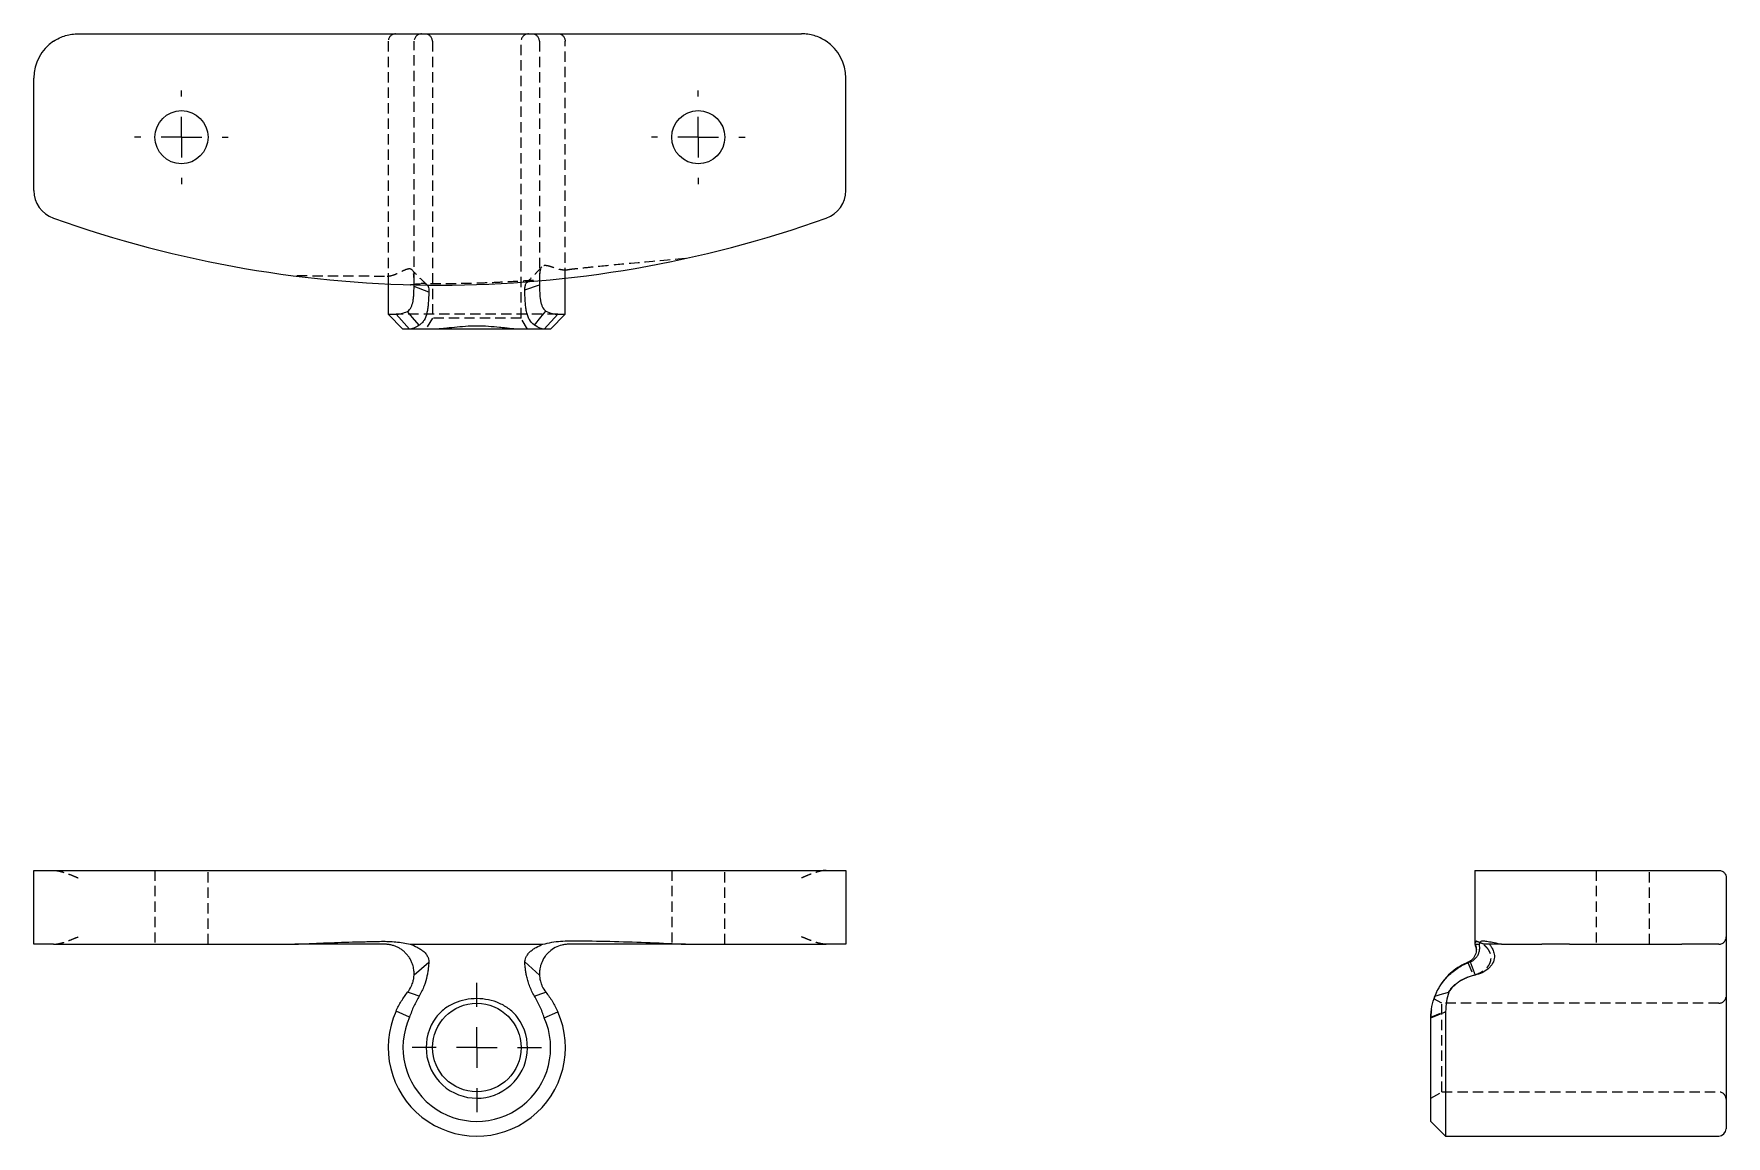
# Model space of a CAD drawing. Header units: millimetres. Extents: x 33 to 241, y 41 to 176.
import ezdxf

# ---------------------------------------------------------------- set-up
doc = ezdxf.new("R2010")
doc.units = ezdxf.units.MM
doc.linetypes.add('HIDDEN', pattern=[1.905, 1.27, -0.635])
doc.layers.add('10', color=7, linetype='Continuous')

# ---------------------------------------------------------------- blocks, each defined once
blk = doc.blocks.new('SW_CENTERMARKSYMBOL_0')
at = {"layer": '10', "color": 0}
for p, q in [((0, 5), (0, 7.95)), ((0, 0), (0, 2.5)), ((-5, 0), (-7.95, 0)), ((0, 0), (-2.5, 0)), ((0, 0), (0, -2.5)), ((0, 0), (2.5, 0)), ((5, 0), (7.95, 0)), ((0, -5), (0, -7.95))]:
    blk.add_line(p, q, dxfattribs=at)
blk = doc.blocks.new('SW_CENTERMARKSYMBOL_1')
at = {"layer": '10', "color": 0}
for p, q in [((0, 5), (0, 5.77)), ((0, 0), (0, 2.5)), ((-5, 0), (-5.77, 0)), ((0, 0), (-2.5, 0)), ((0, 0), (0, -2.5)), ((0, 0), (2.5, 0)), ((5, 0), (5.77, 0)), ((0, -5), (0, -5.77))]:
    blk.add_line(p, q, dxfattribs=at)
blk = doc.blocks.new('SW_CENTERMARKSYMBOL_2')
at = {"layer": '10', "color": 0}
for p, q in [((0, 5), (0, 5.77)), ((0, 0), (0, 2.5)), ((-5, 0), (-5.77, 0)), ((0, 0), (-2.5, 0)), ((0, 0), (0, -2.5)), ((0, 0), (2.5, 0)), ((5, 0), (5.77, 0)), ((0, -5), (0, -5.77))]:
    blk.add_line(p, q, dxfattribs=at)

msp = doc.modelspace()

# ---------------------------------------------------------------- linework, layer by layer
at = {"color": 7, "linetype": 'Continuous', "lineweight": 25}
for p, q in [((38.45, 176.4), (127.55, 176.4)), ((33, 157.12), (33, 170.95)), ((133, 157.12), (133, 170.95)), ((98.45, 141.86), (98.45, 146.3)), ((76.64, 145.6), (76.64, 141.86)), ((79.82, 145.28), (79.82, 145.56)), ((81.64, 144.6), (79.82, 145.28)), ((93.47, 144.88), (95.27, 145.49)), ((76.64, 141.86), (78.45, 140.04)), ((76.64, 141.86), (77.6, 141.86)), ((79.26, 140.04), (77.6, 141.86)), ((95.86, 140.04), (97.52, 141.86)), ((96.64, 140.04), (98.45, 141.86)), ((97.52, 141.86), (98.45, 141.86)), ((79.26, 140.04), (78.45, 140.04)), ((92.55, 140.04), (82.61, 140.04)), ((96.64, 140.04), (95.86, 140.04)), ((33, 64.27), (33, 73.36)), ((33, 73.36), (35.41, 73.36)), ((35.41, 73.36), (130.59, 73.36)), ((130.59, 73.36), (133, 73.36)), ((133, 73.36), (133, 64.27)), ((210.45, 73.36), (210.45, 64.27)), ((210.45, 73.36), (218.7, 73.36)), ((218.7, 73.36), (222.12, 73.36)), ((222.12, 73.36), (235.95, 73.36)), ((235.95, 73.36), (240.49, 73.36)), ((241.4, 72.45), (241.4, 65.18)), ((241.4, 65.18), (241.4, 57.8)), ((35.41, 64.27), (33, 64.27)), ((35.41, 64.27), (65.13, 64.27)), ((113.26, 64.27), (130.59, 64.27)), ((133, 64.27), (130.59, 64.27)), ((213.73, 64.27), (218.7, 64.27)), ((222.12, 64.27), (218.7, 64.27)), ((222.12, 64.27), (235.95, 64.27)), ((240.49, 64.27), (235.95, 64.27)), ((81.64, 62.04), (79.82, 60.45)), ((93.47, 62.1), (95.27, 60.47)), ((209.88, 62.1), (210.49, 60.47)), ((205.51, 57.87), (205.36, 57.43)), ((241.4, 57.8), (241.4, 41.55)), ((79.26, 55.29), (77.6, 56.04)), ((95.86, 55.22), (97.52, 55.96)), ((205.04, 55.22), (206.86, 55.96)), ((205.04, 42.45), (205.04, 55.22)), ((205.1, 56.21), (205.09, 56.08)), ((206.86, 55.96), (206.86, 40.64)), ((205.04, 42.45), (206.86, 40.64)), ((206.86, 40.64), (240.49, 40.64))]:
    msp.add_line(p, q, dxfattribs=at)
at = {"color": 7, "linetype": 'HIDDEN', "lineweight": 18}
for p, q in [((76.64, 175.49), (76.64, 145.6)), ((79.83, 145.82), (79.83, 175.49)), ((82.09, 175.49), (82.09, 141.4)), ((93, 141.4), (93, 175.49)), ((95.26, 175.49), (95.26, 146.04)), ((98.45, 146.3), (98.45, 175.49)), ((97.52, 141.86), (77.6, 141.86)), ((82.09, 141.4), (81.3, 140.04)), ((93, 141.4), (82.09, 141.4)), ((93.79, 140.04), (93, 141.4)), ((47.91, 73.36), (47.91, 64.27)), ((54.45, 64.27), (54.45, 73.36)), ((111.55, 73.36), (111.55, 64.27)), ((118.09, 64.27), (118.09, 73.36)), ((225.4, 73.36), (225.4, 64.27)), ((231.95, 64.27), (231.95, 73.36)), ((212.3, 64.27), (211.52, 64.27)), ((209.6, 62.04), (210.28, 60.45)), ((206.4, 57), (205.41, 57.57)), ((206.4, 46.09), (206.4, 57)), ((240.49, 57), (206.4, 57)), ((205.04, 55.29), (206.86, 56.04)), ((206.86, 55.96), (206.86, 56.04)), ((205.04, 45.3), (206.4, 46.09)), ((206.4, 46.09), (240.49, 46.09))]:
    msp.add_line(p, q, dxfattribs=at)
at = {"color": 7, "linetype": 'Continuous', "lineweight": 25, "flags": 128}
for points in [[(80.45, 140.51), (79.65, 141.46), (79.03, 142.21)], [(94.65, 140.54), (95.44, 141.49), (96.06, 142.23)], [(79.35, 64.27), (79.8, 64.27), (80.26, 64.27), (80.72, 64.27), (81.17, 64.27), (81.63, 64.27), (82.09, 64.27), (82.54, 64.27), (83, 64.27)], [(80.45, 57.87), (79.65, 58.15), (79.03, 58.36)], [(94.65, 57.89), (95.44, 58.16), (96.06, 58.36)], [(205.54, 57.89), (206.49, 58.16), (207.23, 58.36)]]:
    msp.add_lwpolyline(points, dxfattribs=at)
at = {"color": 7, "linetype": 'HIDDEN', "lineweight": 18, "flags": 128}
msp.add_lwpolyline([(210.5, 64.27), (210.49, 64.27), (210.48, 64.27), (210.47, 64.27), (210.46, 64.27), (210.46, 64.27), (210.46, 64.27), (210.45, 64.27), (210.45, 64.27)], dxfattribs=at)
at = {"color": 7, "linetype": 'Continuous', "lineweight": 25}
for centre, radius in [((51.18, 163.67), 3.27), ((114.82, 163.67), 3.27), ((87.55, 51.55), 5.45)]:
    msp.add_circle(centre, radius, dxfattribs=at)
for centre, radius, start, end in [((38.45, 170.95), 5.45, 123.5573, 180), ((127.55, 170.95), 5.45, 0, 56.4427), ((36.64, 157.12), 3.64, 180, 250.345), ((129.36, 157.12), 3.64, 289.655, 0), ((83, 286.93), 141.48, 250.345, 289.655), ((87.55, 51.55), 10.91, 155.6873, 23.8495), ((87.55, 51.55), 9.09, 155.6873, 23.8495), ((87.55, 51.55), 6.24, 143.0679, 36.4068), ((240.49, 41.55), 0.909, 270, 0)]:
    msp.add_arc(centre, radius, start, end, dxfattribs=at)
at = {"color": 7, "linetype": 'HIDDEN', "lineweight": 18}
for centre, start, end in [((77.55, 175.49), 90, 180), ((80.74, 175.49), 90, 180), ((81.18, 175.49), 0, 90), ((93.91, 175.49), 90, 180), ((94.35, 175.49), 0, 90), ((97.55, 175.49), 0, 90), ((240.49, 57.91), 270, 0), ((240.49, 45.18), 0, 90)]:
    msp.add_arc(centre, 0.909, start, end, dxfattribs=at)
at = {"color": 7, "linetype": 'Continuous', "lineweight": 25}
for points, knots in [([(35.44, 175.49), (35.67, 175.65), (35.91, 175.78), (36.41, 176.01), (36.66, 176.11), (37.17, 176.25), (37.42, 176.31), (37.94, 176.38), (38.2, 176.4), (38.45, 176.4)], [0, 0, 0, 0, 0.25, 0.25, 0.5, 0.5, 0.75, 0.75, 1, 1, 1, 1]), ([(130.56, 175.49), (130.33, 175.65), (130.09, 175.78), (129.59, 176.01), (129.34, 176.11), (128.83, 176.25), (128.58, 176.31), (128.06, 176.38), (127.8, 176.4), (127.55, 176.4)], [0, 0, 0, 0, 0.25, 0.25, 0.5, 0.5, 0.75, 0.75, 1, 1, 1, 1]), ([(93.47, 144.88), (93.47, 145.04), (93.49, 145.36), (93.61, 145.7), (93.78, 145.87), (93.92, 145.91), (93.95, 145.92)], [0, 0, 0, 0, 0.31898, 0.6392061, 0.9294459, 1, 1, 1, 1]), ([(79.03, 142.21), (79.22, 142.35), (79.36, 142.52), (79.58, 142.96), (79.65, 143.21), (79.72, 143.62), (79.74, 143.76), (79.77, 144.05), (79.78, 144.2), (79.81, 144.65), (79.82, 144.96), (79.82, 145.28)], [0, 0, 0, 0, 0.25, 0.25, 0.5, 0.5, 0.625, 0.625, 0.75, 0.75, 1, 1, 1, 1]), ([(81.64, 144.6), (81.63, 144.11), (81.61, 143.66), (81.56, 143.02), (81.54, 142.82), (81.49, 142.42), (81.45, 142.24), (81.33, 141.71), (81.22, 141.41), (80.98, 141.01), (80.89, 140.89), (80.69, 140.68), (80.57, 140.59), (80.45, 140.51)], [0, 0, 0, 0, 0.25, 0.25, 0.375, 0.375, 0.5, 0.5, 0.75, 0.75, 0.875, 0.875, 1, 1, 1, 1]), ([(81.45, 145.44), (81.47, 145.43), (81.56, 145.37), (81.62, 145.16), (81.64, 144.87), (81.64, 144.67), (81.64, 144.6)], [0, 0, 0, 0, 0.0773144, 0.4478745, 0.7956577, 1, 1, 1, 1]), ([(94.65, 140.54), (94.39, 140.71), (94.18, 140.93), (93.95, 141.35), (93.88, 141.5), (93.76, 141.83), (93.71, 142.01), (93.63, 142.38), (93.6, 142.58), (93.55, 143), (93.53, 143.21), (93.5, 143.66), (93.49, 143.89), (93.47, 144.37), (93.47, 144.62), (93.47, 144.88)], [0, 0, 0, 0, 0.25, 0.25, 0.375, 0.375, 0.5, 0.5, 0.625, 0.625, 0.75, 0.75, 0.875, 0.875, 1, 1, 1, 1]), ([(95.27, 145.49), (95.27, 145.15), (95.28, 144.82), (95.31, 144.19), (95.34, 143.89), (95.41, 143.46), (95.44, 143.31), (95.51, 143.05), (95.56, 142.92), (95.72, 142.57), (95.86, 142.38), (96.06, 142.23)], [0, 0, 0, 0, 0.25, 0.25, 0.5, 0.5, 0.625, 0.625, 0.75, 0.75, 1, 1, 1, 1]), ([(77.6, 141.86), (77.79, 141.86), (78.01, 141.89), (78.49, 142.01), (78.75, 142.1), (79.03, 142.21)], [0, 0, 0, 0, 0.5, 0.5, 1, 1, 1, 1]), ([(96.06, 142.23), (96.35, 142.12), (96.62, 142.02), (97.11, 141.89), (97.33, 141.86), (97.52, 141.86)], [0, 0, 0, 0, 0.5, 0.5, 1, 1, 1, 1]), ([(80.45, 140.51), (80.21, 140.36), (79.99, 140.24), (79.59, 140.08), (79.42, 140.04), (79.26, 140.04)], [0, 0, 0, 0, 0.5, 0.5, 1, 1, 1, 1]), ([(92.57, 140.04), (92.28, 140.04), (91.95, 140.07), (91.38, 140.13), (91.18, 140.15), (90.77, 140.2), (90.56, 140.22), (89.91, 140.29), (89.45, 140.33), (88.52, 140.39), (88.05, 140.41), (87.09, 140.41), (86.62, 140.39), (85.69, 140.33), (85.23, 140.29), (84.36, 140.2), (83.95, 140.15), (83.38, 140.09), (83.2, 140.07), (82.86, 140.05), (82.7, 140.04), (82.56, 140.04)], [0, 0, 0, 0, 0.125, 0.125, 0.1875, 0.1875, 0.25, 0.25, 0.375, 0.375, 0.5, 0.5, 0.625, 0.625, 0.75, 0.75, 0.875, 0.875, 0.9375, 0.9375, 1, 1, 1, 1]), ([(95.86, 140.04), (95.7, 140.04), (95.52, 140.08), (95.12, 140.26), (94.89, 140.38), (94.65, 140.54)], [0, 0, 0, 0, 0.5, 0.5, 1, 1, 1, 1]), ([(240.49, 73.36), (240.65, 73.36), (240.78, 73.33), (241.01, 73.21), (241.11, 73.14), (241.25, 72.96), (241.31, 72.87), (241.38, 72.67), (241.4, 72.56), (241.4, 72.45)], [0, 0, 0, 0, 0.25, 0.25, 0.5, 0.5, 0.75, 0.75, 1, 1, 1, 1]), ([(65.13, 64.27), (67.49, 64.39), (69.86, 64.48), (72.83, 64.57), (73.43, 64.58), (74.32, 64.6), (74.61, 64.61), (75.21, 64.62), (75.51, 64.63), (76.4, 64.64), (76.99, 64.62), (78.17, 64.51), (78.76, 64.42), (79.35, 64.27)], [0, 0, 0, 0, 0.5, 0.5, 0.625, 0.625, 0.6875, 0.6875, 0.75, 0.75, 0.875, 0.875, 1, 1, 1, 1]), ([(95.69, 64.27), (96.05, 64.37), (96.41, 64.45), (97.14, 64.57), (97.5, 64.62), (98.24, 64.68), (98.6, 64.7), (99.34, 64.71), (99.71, 64.71), (101.55, 64.69), (103.03, 64.66), (107.44, 64.54), (110.36, 64.43), (113.26, 64.27)], [0, 0, 0, 0, 0.0625, 0.0625, 0.125, 0.125, 0.1875, 0.1875, 0.25, 0.25, 0.5, 0.5, 1, 1, 1, 1]), ([(211.02, 64.27), (211.06, 64.37), (211.09, 64.45), (211.16, 64.57), (211.2, 64.62), (211.28, 64.68), (211.32, 64.7), (211.4, 64.71), (211.44, 64.71), (211.67, 64.69), (211.87, 64.66), (212.55, 64.54), (213.09, 64.43), (213.73, 64.27)], [0, 0, 0, 0, 0.0625, 0.0625, 0.125, 0.125, 0.1875, 0.1875, 0.25, 0.25, 0.5, 0.5, 1, 1, 1, 1]), ([(240.49, 64.27), (240.65, 64.27), (240.78, 64.31), (241.01, 64.42), (241.11, 64.5), (241.25, 64.67), (241.31, 64.77), (241.38, 64.97), (241.4, 65.08), (241.4, 65.18)], [0, 0, 0, 0, 0.25, 0.25, 0.5, 0.5, 0.75, 0.75, 1, 1, 1, 1]), ([(76.19, 64.27), (76.13, 64.27), (76.02, 64.27), (75.84, 64.27), (75.67, 64.27), (75.44, 64.27), (75.16, 64.27), (74.71, 64.27), (74.13, 64.27), (72.75, 64.27), (69.74, 64.27), (66.98, 64.27), (65.13, 64.27)], [0, 0, 0, 0, 0.015273, 0.031271, 0.048911, 0.06252, 0.09278, 0.125019, 0.184669, 0.250017, 0.500011, 1, 1, 1, 1]), ([(79.82, 60.45), (79.83, 60.53), (79.83, 60.63), (79.82, 60.84), (79.82, 60.92), (79.8, 61.09), (79.79, 61.18), (79.75, 61.39), (79.73, 61.5), (79.66, 61.74), (79.62, 61.87), (79.51, 62.13), (79.45, 62.26), (79.31, 62.52), (79.22, 62.65), (79.05, 62.89), (78.95, 63), (78.76, 63.22), (78.65, 63.31), (78.44, 63.5), (78.33, 63.58), (78.1, 63.74), (77.98, 63.81), (77.74, 63.93), (77.61, 63.99), (77.35, 64.09), (77.21, 64.13), (76.93, 64.2), (76.79, 64.23), (76.49, 64.26), (76.34, 64.27), (76.19, 64.27)], [0, 0, 0, 0, 0.125, 0.125, 0.1875, 0.1875, 0.25, 0.25, 0.3125, 0.3125, 0.375, 0.375, 0.4375, 0.4375, 0.5, 0.5, 0.5625, 0.5625, 0.625, 0.625, 0.6875, 0.6875, 0.75, 0.75, 0.8125, 0.8125, 0.875, 0.875, 0.9375, 0.9375, 1, 1, 1, 1]), ([(79.35, 64.27), (79.65, 64.17), (79.94, 64.05), (80.36, 63.83), (80.5, 63.75), (80.76, 63.57), (80.89, 63.47), (81.13, 63.26), (81.24, 63.14), (81.38, 62.96), (81.42, 62.89), (81.49, 62.76), (81.52, 62.7), (81.6, 62.51), (81.62, 62.39), (81.64, 62.19), (81.64, 62.1), (81.64, 62.04)], [0, 0, 0, 0, 0.25, 0.25, 0.375, 0.375, 0.5, 0.5, 0.625, 0.625, 0.6875, 0.6875, 0.75, 0.75, 0.875, 0.875, 1, 1, 1, 1]), ([(93.47, 62.1), (93.47, 62.15), (93.48, 62.22), (93.52, 62.4), (93.55, 62.51), (93.64, 62.74), (93.71, 62.87), (93.88, 63.1), (93.98, 63.22), (94.2, 63.43), (94.32, 63.53), (94.58, 63.72), (94.71, 63.8), (95.11, 64.03), (95.4, 64.16), (95.69, 64.27)], [0, 0, 0, 0, 0.125, 0.125, 0.25, 0.25, 0.375, 0.375, 0.5, 0.5, 0.625, 0.625, 0.75, 0.75, 1, 1, 1, 1]), ([(98.9, 64.27), (98.75, 64.27), (98.6, 64.26), (98.31, 64.23), (98.16, 64.2), (97.73, 64.09), (97.46, 63.99), (96.94, 63.72), (96.71, 63.55), (96.38, 63.26), (96.28, 63.16), (96.08, 62.94), (95.99, 62.82), (95.73, 62.45), (95.6, 62.18), (95.45, 61.8), (95.41, 61.68), (95.35, 61.45), (95.33, 61.35), (95.28, 61.05), (95.27, 60.89), (95.26, 60.63), (95.26, 60.54), (95.27, 60.47)], [0, 0, 0, 0, 0.0625, 0.0625, 0.125, 0.125, 0.25, 0.25, 0.375, 0.375, 0.4375, 0.4375, 0.5, 0.5, 0.625, 0.625, 0.6875, 0.6875, 0.75, 0.75, 0.875, 0.875, 1, 1, 1, 1]), ([(113.26, 64.27), (110.87, 64.27), (108.47, 64.27), (104.88, 64.27), (103.68, 64.27), (101.89, 64.27), (101.29, 64.27), (100.39, 64.27), (100.09, 64.27), (99.65, 64.27), (99.5, 64.27), (99.2, 64.27), (99.05, 64.27), (98.9, 64.27)], [0, 0, 0, 0, 0.5, 0.5, 0.75, 0.75, 0.875, 0.875, 0.9375, 0.9375, 0.96875, 0.96875, 1, 1, 1, 1]), ([(210.45, 64.29), (210.52, 64.08), (210.64, 63.77), (210.61, 63.31), (210.52, 62.95), (210.34, 62.63), (210.1, 62.36), (209.85, 62.16), (209.68, 62.08), (209.6, 62.05)], [0, 0, 0, 0, 0.240551, 0.372928, 0.509699, 0.647592, 0.783169, 0.913326, 1, 1, 1, 1]), ([(209.88, 62.1), (210.03, 62.15), (210.16, 62.22), (210.42, 62.4), (210.53, 62.51), (210.72, 62.74), (210.79, 62.87), (210.91, 63.1), (210.95, 63.22), (211.01, 63.43), (211.03, 63.53), (211.05, 63.72), (211.05, 63.8), (211.05, 64.03), (211.04, 64.16), (211.02, 64.27)], [0, 0, 0, 0, 0.125, 0.125, 0.25, 0.25, 0.375, 0.375, 0.5, 0.5, 0.625, 0.625, 0.75, 0.75, 1, 1, 1, 1]), ([(210.45, 64.27), (210.46, 64.27), (210.47, 64.27), (210.56, 64.27), (210.67, 64.27), (210.82, 64.27), (210.96, 64.27), (211.02, 64.27)], [0, 0, 0, 0, 0.249253, 0.436809, 0.624417, 0.812183, 1, 1, 1, 1]), ([(212.35, 64.27), (212.32, 64.27), (212.3, 64.26), (212.3, 64.23), (212.31, 64.2), (212.37, 64.09), (212.45, 63.99), (212.61, 63.72), (212.7, 63.55), (212.79, 63.26), (212.82, 63.16), (212.86, 62.94), (212.86, 62.82), (212.85, 62.45), (212.78, 62.18), (212.58, 61.8), (212.49, 61.68), (212.31, 61.45), (212.2, 61.35), (211.87, 61.05), (211.61, 60.89), (211.07, 60.63), (210.78, 60.54), (210.49, 60.47)], [0, 0, 0, 0, 0.0625, 0.0625, 0.125, 0.125, 0.25, 0.25, 0.375, 0.375, 0.4375, 0.4375, 0.5, 0.5, 0.625, 0.625, 0.6875, 0.6875, 0.75, 0.75, 0.875, 0.875, 1, 1, 1, 1]), ([(213.73, 64.27), (213.52, 64.27), (213.3, 64.27), (212.97, 64.27), (212.85, 64.27), (212.68, 64.27), (212.62, 64.27), (212.52, 64.27), (212.49, 64.27), (212.44, 64.27), (212.43, 64.27), (212.39, 64.27), (212.37, 64.27), (212.35, 64.27)], [0, 0, 0, 0, 0.5, 0.5, 0.75, 0.75, 0.875, 0.875, 0.9375, 0.9375, 0.96875, 0.96875, 1, 1, 1, 1]), ([(79.03, 58.36), (79.22, 58.6), (79.36, 58.84), (79.58, 59.29), (79.65, 59.49), (79.72, 59.76), (79.74, 59.84), (79.77, 59.99), (79.78, 60.06), (79.81, 60.26), (79.82, 60.36), (79.82, 60.45)], [0, 0, 0, 0, 0.25, 0.25, 0.5, 0.5, 0.625, 0.625, 0.75, 0.75, 1, 1, 1, 1]), ([(81.64, 62.04), (81.63, 61.85), (81.61, 61.61), (81.56, 61.18), (81.54, 61.02), (81.49, 60.69), (81.45, 60.51), (81.33, 59.96), (81.22, 59.57), (80.98, 58.94), (80.89, 58.73), (80.69, 58.3), (80.57, 58.08), (80.45, 57.87)], [0, 0, 0, 0, 0.25, 0.25, 0.375, 0.375, 0.5, 0.5, 0.75, 0.75, 0.875, 0.875, 1, 1, 1, 1]), ([(94.65, 57.89), (94.39, 58.33), (94.18, 58.77), (93.95, 59.41), (93.88, 59.62), (93.76, 60.03), (93.71, 60.22), (93.63, 60.59), (93.6, 60.77), (93.55, 61.1), (93.53, 61.26), (93.5, 61.54), (93.49, 61.67), (93.47, 61.9), (93.47, 62.01), (93.47, 62.1)], [0, 0, 0, 0, 0.25, 0.25, 0.375, 0.375, 0.5, 0.5, 0.625, 0.625, 0.75, 0.75, 0.875, 0.875, 1, 1, 1, 1]), ([(95.27, 60.47), (95.27, 60.39), (95.28, 60.29), (95.31, 60.04), (95.34, 59.89), (95.41, 59.62), (95.44, 59.52), (95.51, 59.31), (95.56, 59.2), (95.72, 58.86), (95.86, 58.61), (96.06, 58.36)], [0, 0, 0, 0, 0.25, 0.25, 0.5, 0.5, 0.625, 0.625, 0.75, 0.75, 1, 1, 1, 1]), ([(209.64, 62.06), (209.28, 61.9), (208.58, 61.58), (207.63, 60.9), (206.8, 60.09), (206.13, 59.18), (205.63, 58.24), (205.42, 57.6), (205.33, 57.3)], [0, 0, 0, 0, 0.174006, 0.349285, 0.523404, 0.694004, 0.858986, 1, 1, 1, 1]), ([(205.54, 57.89), (205.71, 58.33), (205.93, 58.77), (206.35, 59.41), (206.5, 59.62), (206.83, 60.03), (207.01, 60.22), (207.38, 60.59), (207.58, 60.77), (208, 61.1), (208.21, 61.26), (208.66, 61.54), (208.89, 61.67), (209.37, 61.9), (209.62, 62.01), (209.88, 62.1)], [0, 0, 0, 0, 0.25, 0.25, 0.375, 0.375, 0.5, 0.5, 0.625, 0.625, 0.75, 0.75, 0.875, 0.875, 1, 1, 1, 1]), ([(210.49, 60.47), (210.15, 60.39), (209.82, 60.29), (209.19, 60.04), (208.89, 59.89), (208.46, 59.62), (208.31, 59.52), (208.05, 59.31), (207.92, 59.2), (207.57, 58.86), (207.38, 58.61), (207.23, 58.36)], [0, 0, 0, 0, 0.25, 0.25, 0.5, 0.5, 0.625, 0.625, 0.75, 0.75, 1, 1, 1, 1]), ([(77.6, 56.04), (77.79, 56.46), (78.01, 56.86), (78.49, 57.64), (78.75, 58.01), (79.03, 58.36)], [0, 0, 0, 0, 0.5, 0.5, 1, 1, 1, 1]), ([(96.06, 58.36), (96.35, 58), (96.62, 57.62), (97.11, 56.81), (97.33, 56.39), (97.52, 55.96)], [0, 0, 0, 0, 0.5, 0.5, 1, 1, 1, 1]), ([(207.23, 58.36), (207.12, 58), (207.02, 57.62), (206.89, 56.81), (206.86, 56.39), (206.86, 55.96)], [0, 0, 0, 0, 0.5, 0.5, 1, 1, 1, 1]), ([(80.45, 57.87), (80.21, 57.48), (79.99, 57.06), (79.59, 56.2), (79.42, 55.75), (79.26, 55.29)], [0, 0, 0, 0, 0.5, 0.5, 1, 1, 1, 1]), ([(92.57, 55.25), (92.28, 55.64), (91.95, 55.97), (91.38, 56.41), (91.18, 56.54), (90.77, 56.79), (90.56, 56.89), (89.91, 57.18), (89.45, 57.33), (88.52, 57.52), (88.05, 57.57), (87.09, 57.58), (86.62, 57.53), (85.69, 57.35), (85.23, 57.2), (84.36, 56.83), (83.95, 56.59), (83.38, 56.16), (83.2, 56), (82.86, 55.67), (82.7, 55.49), (82.56, 55.3)], [0, 0, 0, 0, 0.125, 0.125, 0.1875, 0.1875, 0.25, 0.25, 0.375, 0.375, 0.5, 0.5, 0.625, 0.625, 0.75, 0.75, 0.875, 0.875, 0.9375, 0.9375, 1, 1, 1, 1]), ([(95.86, 55.22), (95.7, 55.7), (95.52, 56.16), (95.12, 57.06), (94.89, 57.49), (94.65, 57.89)], [0, 0, 0, 0, 0.5, 0.5, 1, 1, 1, 1]), ([(205.04, 55.22), (205.04, 55.7), (205.08, 56.16), (205.26, 57.06), (205.38, 57.49), (205.54, 57.89)], [0, 0, 0, 0, 0.5, 0.5, 1, 1, 1, 1]), ([(205.08, 56.09), (205.07, 55.99), (205.05, 55.75), (205.04, 55.46), (205.04, 55.3)], [0, 0, 0, 0, 0.416993, 1, 1, 1, 1]), ([(205.09, 56.18), (205.09, 56.11), (205.07, 56.02), (205.07, 55.92), (205.06, 55.88)], [0, 0, 0, 0, 0.658114, 1, 1, 1, 1])]:
    msp.add_open_spline(points, degree=3, knots=knots, dxfattribs=at)
at = {"color": 7, "linetype": 'HIDDEN', "lineweight": 18}
for points, knots in [([(113.26, 148.73), (110.87, 148.52), (108.47, 148.3), (104.88, 147.97), (103.68, 147.85), (101.89, 147.68), (101.29, 147.62), (100.39, 147.52), (100.09, 147.49), (99.65, 147.44), (99.5, 147.43), (99.2, 147.39), (99.05, 147.37), (98.9, 147.35)], [0, 0, 0, 0, 0.5, 0.5, 0.75, 0.75, 0.875, 0.875, 0.9375, 0.9375, 0.96875, 0.96875, 1, 1, 1, 1]), ([(76.19, 146.52), (76.13, 146.52), (76.02, 146.53), (75.84, 146.53), (75.67, 146.53), (75.44, 146.53), (75.16, 146.53), (74.71, 146.53), (74.13, 146.54), (72.75, 146.54), (69.74, 146.56), (66.98, 146.57), (65.13, 146.59)], [0, 0, 0, 0, 0.015273, 0.031271, 0.048911, 0.06252, 0.09278, 0.125019, 0.184669, 0.250017, 0.500011, 1, 1, 1, 1]), ([(79.82, 145.56), (79.83, 145.65), (79.83, 145.92), (79.82, 146.4), (79.77, 146.92), (79.63, 147.31), (79.38, 147.47), (79.06, 147.44), (78.73, 147.33), (78.35, 147.16), (77.86, 146.91), (77.24, 146.64), (76.66, 146.5), (76.3, 146.51), (76.19, 146.52)], [0, 0, 0, 0, 0.039331, 0.124264, 0.236541, 0.328428, 0.420771, 0.504377, 0.570467, 0.638365, 0.739137, 0.842769, 0.951374, 1, 1, 1, 1]), ([(81.47, 145.43), (81.11, 145.78), (80.46, 146.39), (79.83, 147.05), (79.56, 147.33)], [0, 0, 0, 0, 0.564542, 1, 1, 1, 1]), ([(94.52, 146.04), (94.22, 146.02), (93.38, 145.96), (91.91, 145.87), (90.01, 145.77), (87.78, 145.68), (85.22, 145.63), (82.83, 145.6), (81.29, 145.63), (80.7, 145.64)], [0, 0, 0, 0, 0.066935, 0.1814961, 0.3194889, 0.4809061, 0.6656768, 0.8737512, 1, 1, 1, 1]), ([(95.55, 147.7), (95.21, 147.33), (94.61, 146.67), (93.98, 146.05), (93.7, 145.78)], [0, 0, 0, 0, 0.558823, 1, 1, 1, 1]), ([(93.95, 145.92), (94.07, 145.96), (94.24, 146.03), (94.46, 146.03), (94.52, 146.04)], [0, 0, 0, 0, 0.705814, 1, 1, 1, 1]), ([(98.9, 147.35), (98.76, 147.32), (98.63, 147.3), (98.35, 147.3), (98.22, 147.3), (97.82, 147.35), (97.56, 147.42), (97.08, 147.56), (96.86, 147.65), (96.55, 147.75), (96.45, 147.78), (96.25, 147.83), (96.16, 147.84), (95.9, 147.87), (95.75, 147.85), (95.58, 147.74), (95.53, 147.68), (95.44, 147.55), (95.41, 147.48), (95.35, 147.3), (95.33, 147.21), (95.3, 147), (95.29, 146.89), (95.27, 146.55), (95.26, 146.3), (95.26, 146.04)], [0, 0, 0, 0, 0.0625, 0.0625, 0.125, 0.125, 0.25, 0.25, 0.375, 0.375, 0.4375, 0.4375, 0.5, 0.5, 0.625, 0.625, 0.6875, 0.6875, 0.75, 0.75, 0.8125, 0.8125, 0.875, 0.875, 1, 1, 1, 1]), ([(79.35, 145.5), (79.6, 145.53), (80.12, 145.61), (80.77, 145.65), (81.24, 145.61), (81.4, 145.48), (81.45, 145.44)], [0, 0, 0, 0, 0.309876, 0.627729, 0.868317, 1, 1, 1, 1]), ([(35.44, 73.36), (35.67, 73.36), (35.91, 73.33), (36.41, 73.21), (36.66, 73.14), (37.17, 72.96), (37.42, 72.87), (37.94, 72.67), (38.2, 72.56), (38.45, 72.45)], [0, 0, 0, 0, 0.25, 0.25, 0.5, 0.5, 0.75, 0.75, 1, 1, 1, 1]), ([(130.56, 73.36), (130.33, 73.36), (130.09, 73.33), (129.59, 73.21), (129.34, 73.14), (128.83, 72.96), (128.58, 72.87), (128.06, 72.67), (127.8, 72.56), (127.55, 72.45)], [0, 0, 0, 0, 0.25, 0.25, 0.5, 0.5, 0.75, 0.75, 1, 1, 1, 1]), ([(35.44, 64.27), (35.67, 64.27), (35.91, 64.31), (36.41, 64.42), (36.66, 64.5), (37.17, 64.67), (37.42, 64.77), (37.94, 64.97), (38.2, 65.08), (38.45, 65.18)], [0, 0, 0, 0, 0.25, 0.25, 0.5, 0.5, 0.75, 0.75, 1, 1, 1, 1]), ([(130.56, 64.27), (130.33, 64.27), (130.09, 64.31), (129.59, 64.42), (129.34, 64.5), (128.83, 64.67), (128.58, 64.77), (128.06, 64.97), (127.8, 65.08), (127.55, 65.18)], [0, 0, 0, 0, 0.25, 0.25, 0.5, 0.5, 0.75, 0.75, 1, 1, 1, 1]), ([(211.59, 64.27), (211.29, 64.39), (211.04, 64.48), (210.82, 64.57), (210.78, 64.58), (210.72, 64.6), (210.7, 64.61), (210.67, 64.62), (210.65, 64.63), (210.61, 64.64), (210.58, 64.62), (210.53, 64.51), (210.52, 64.42), (210.5, 64.27)], [0, 0, 0, 0, 0.5, 0.5, 0.625, 0.625, 0.6875, 0.6875, 0.75, 0.75, 0.875, 0.875, 1, 1, 1, 1]), ([(210.28, 60.45), (210.56, 60.53), (210.84, 60.63), (211.24, 60.84), (211.37, 60.92), (211.61, 61.09), (211.73, 61.18), (211.94, 61.39), (212.04, 61.5), (212.21, 61.74), (212.28, 61.87), (212.38, 62.13), (212.42, 62.26), (212.45, 62.52), (212.45, 62.65), (212.43, 62.89), (212.4, 63), (212.34, 63.22), (212.29, 63.31), (212.2, 63.5), (212.14, 63.58), (212.03, 63.74), (211.97, 63.81), (211.86, 63.93), (211.8, 63.99), (211.7, 64.09), (211.65, 64.13), (211.57, 64.2), (211.54, 64.23), (211.51, 64.26), (211.5, 64.27), (211.52, 64.27)], [0, 0, 0, 0, 0.125, 0.125, 0.1875, 0.1875, 0.25, 0.25, 0.3125, 0.3125, 0.375, 0.375, 0.4375, 0.4375, 0.5, 0.5, 0.5625, 0.5625, 0.625, 0.625, 0.6875, 0.6875, 0.75, 0.75, 0.8125, 0.8125, 0.875, 0.875, 0.9375, 0.9375, 1, 1, 1, 1]), ([(210.5, 64.27), (210.53, 64.18), (210.6, 63.98), (210.66, 63.66), (210.61, 63.4), (210.6, 63.34)], [0, 0, 0, 0, 0.423072, 0.8570346, 1, 1, 1, 1]), ([(207.21, 58.36), (207.35, 58.6), (207.52, 58.84), (207.96, 59.29), (208.21, 59.49), (208.62, 59.76), (208.76, 59.84), (209.05, 59.99), (209.2, 60.06), (209.65, 60.26), (209.96, 60.36), (210.28, 60.45)], [0, 0, 0, 0, 0.25, 0.25, 0.5, 0.5, 0.625, 0.625, 0.75, 0.75, 1, 1, 1, 1]), ([(209.9, 62.22), (209.87, 62.19), (209.78, 62.12), (209.67, 62.07), (209.6, 62.04)], [0, 0, 0, 0, 0.307958, 1, 1, 1, 1])]:
    msp.add_open_spline(points, degree=3, knots=knots, dxfattribs=at)
at = {"color": 7, "linetype": 'Continuous', "lineweight": 25}
for points in [[(95.26, 146.04), (95.26, 145.86), (95.27, 145.67), (95.27, 145.49)], [(82.56, 140.04), (81.46, 140.04), (80.36, 140.04), (79.26, 140.04)], [(95.86, 140.04), (94.76, 140.04), (93.67, 140.04), (92.57, 140.04)], [(83, 64.27), (87.24, 64.27), (91.47, 64.27), (95.69, 64.27)]]:
    msp.add_open_spline(points, degree=3, dxfattribs=at)

# ---------------------------------------------------------------- block references
at = {"layer": '10'}
for name, p in [('SW_CENTERMARKSYMBOL_2', (51.18, 163.67)), ('SW_CENTERMARKSYMBOL_1', (114.82, 163.67)), ('SW_CENTERMARKSYMBOL_0', (87.55, 51.55))]:
    msp.add_blockref(name, p, dxfattribs=at)

doc.saveas('drawing.dxf')
